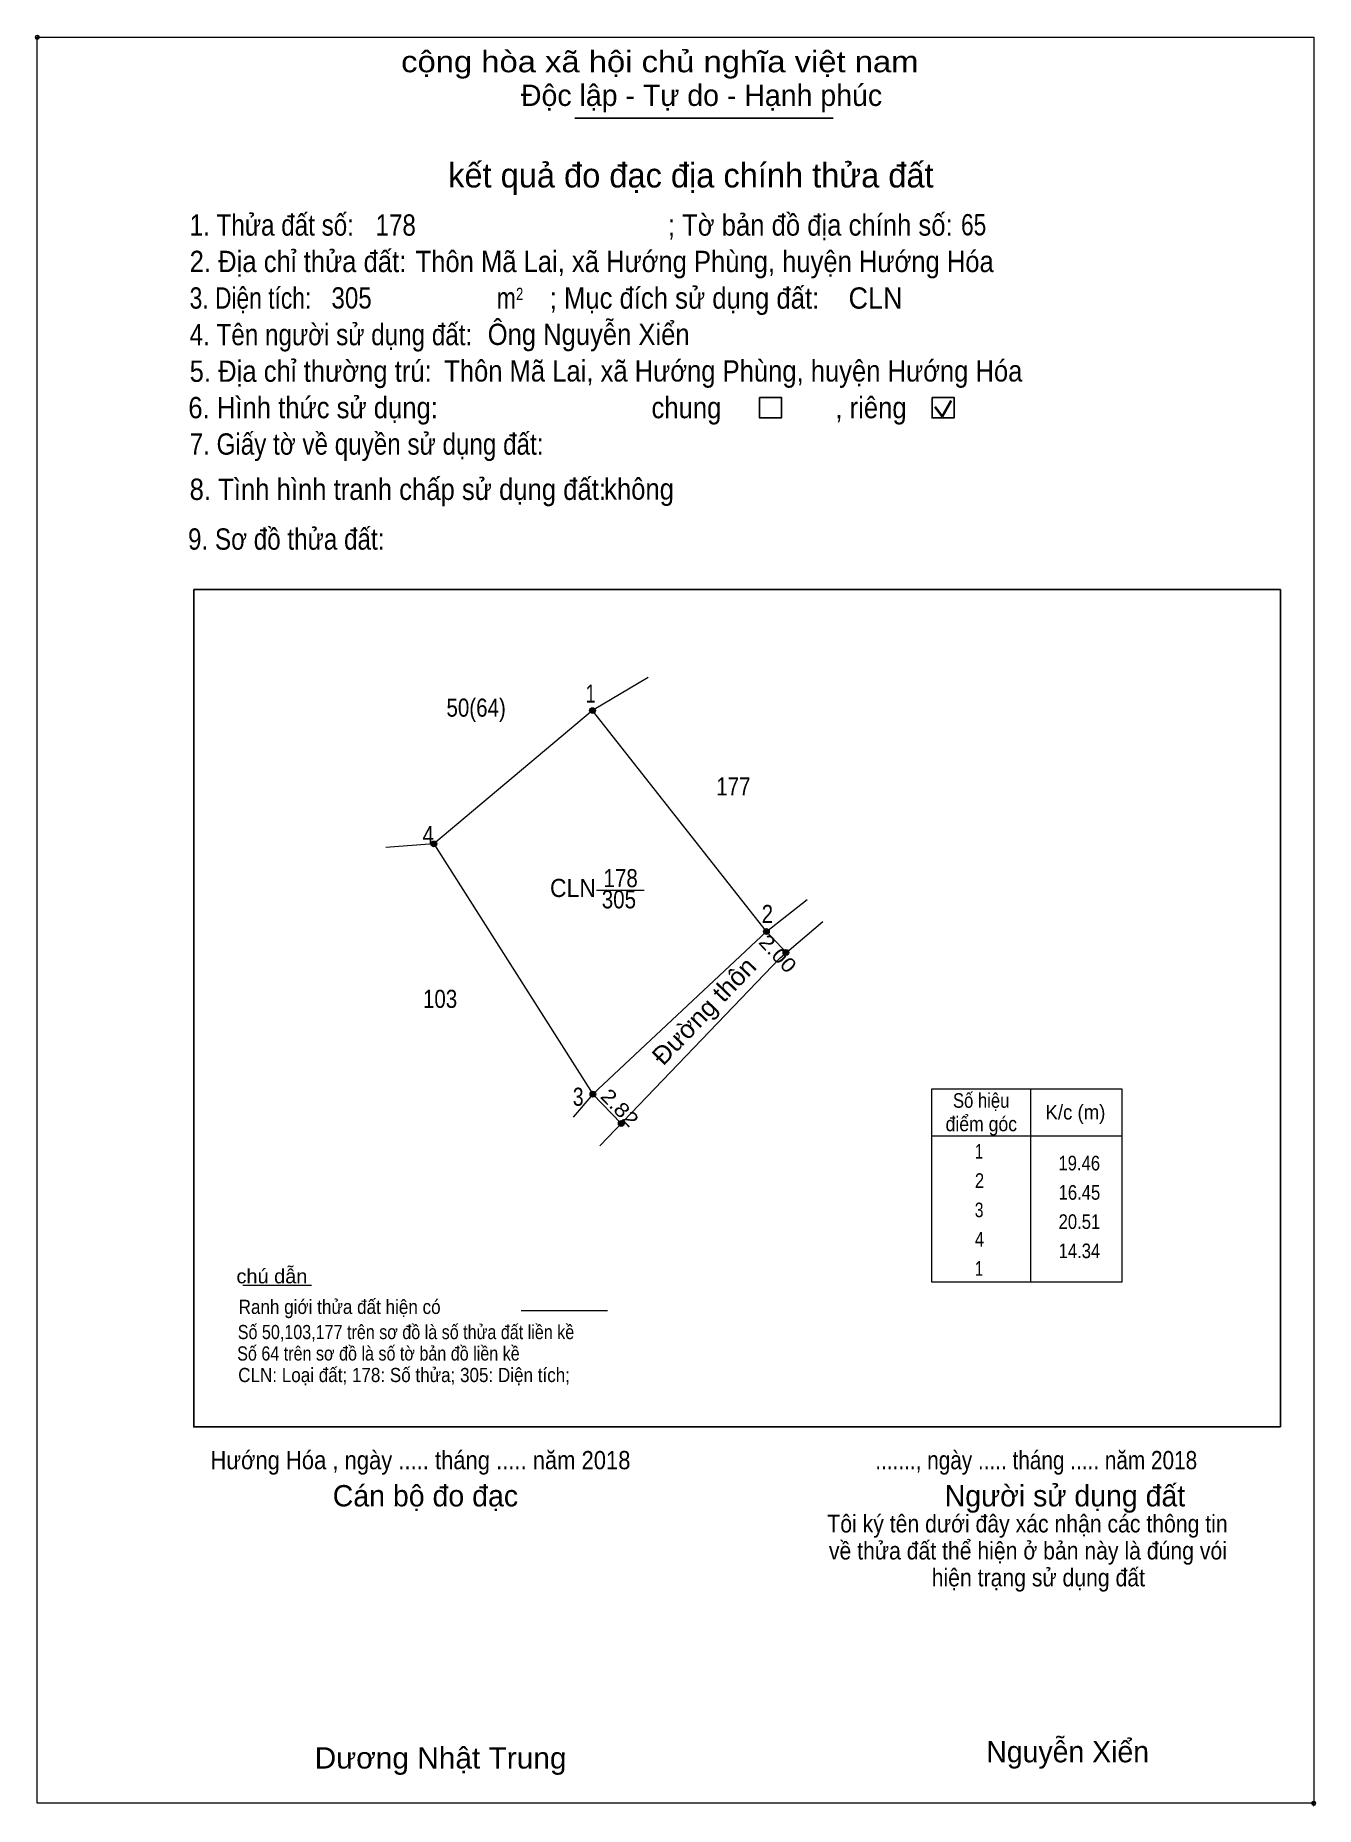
# Model space of a CAD drawing. Header units: metres. Extents: x 533672 to 1850612, y 539030 to 1847763.
# Drawn here: x 533671.8 to 533760.4, y 1847631.3 to 1847753.8 of the extents above.
import ezdxf
from ezdxf.enums import TextEntityAlignment as Align

# ---------------------------------------------------------------- set-up
doc = ezdxf.new("R2010")
doc.units = ezdxf.units.M
doc.header["$LTSCALE"] = 0.51
doc.header["$PDMODE"] = 32
doc.header["$PDSIZE"] = 0.255
doc.linetypes.add('MEDIUM_DASHED', pattern=[4.5, 3, -1.5])
for name, color, linetype, lineweight in [('1', 7, 'MEDIUM_DASHED', 13), ('10', 7, 'Continuous', 13), ('17', 7, 'Continuous', 13), ('2', 7, 'Continuous', 25), ('22', 7, 'Continuous', 13), ('23', 7, 'Continuous', 13), ('6', 7, 'Continuous', 13), ('63', 7, 'Continuous', 13)]:
    doc.layers.add(name, color=color, linetype=linetype, lineweight=lineweight)

msp = doc.modelspace()

# ---------------------------------------------------------------- hatches: boundary and pattern name
at = {"layer": '10'}
for points in [[(533710.56, 1847707.13, 1), (533710.16, 1847707.13, 1)], [(533699.59, 1847697.9, 1), (533699.19, 1847697.9, 1)], [(533722.59, 1847691.84, 1), (533722.19, 1847691.84, 1)], [(533723.94, 1847690.4, 1), (533723.54, 1847690.4, 1)], [(533710.59, 1847680.59, 1), (533710.19, 1847680.59, 1)], [(533712.55, 1847678.56, 1), (533712.15, 1847678.56, 1)]]:
    msp.add_hatch(color=256, dxfattribs=at).paths.add_polyline_path(points)

# ---------------------------------------------------------------- linework, layer by layer
for p, q in [((533699.39, 1847697.9), (533696.06, 1847697.65)), ((533710.39, 1847680.59), (533709.03, 1847678.99)), ((533740.65, 1847680.96), (533740.65, 1847667.6))]:
    msp.add_line(p, q, dxfattribs=at)
for centre in [(533710.36, 1847707.13), (533699.39, 1847697.9), (533722.39, 1847691.84), (533723.74, 1847690.4), (533710.39, 1847680.59), (533712.35, 1847678.56)]:
    msp.add_circle(centre, 0.2, dxfattribs=at)
at = {"layer": '17'}
msp.add_line((533686.18, 1847667.38), (533690.91, 1847667.38), dxfattribs=at)
at = {"layer": '2'}
for p, q in [((533709.14, 1847748.09), (533727, 1847748.09)), ((533682.78, 1847715.49), (533757.95, 1847715.49)), ((533757.95, 1847715.49), (533757.95, 1847657.58))]:
    msp.add_line(p, q, dxfattribs=at)
at = {"layer": '2', "lineweight": 35}
for p, q in [((533734.05, 1847728.12), (533734.55, 1847727.47)), ((533734.55, 1847727.47), (533735.16, 1847728.56))]:
    msp.add_line(p, q, dxfattribs=at)
at = {"layer": '2', "lineweight": 13}
msp.add_lwpolyline([(533671.95, 1847753.69), (533760.25, 1847753.69), (533760.25, 1847631.55), (533671.95, 1847631.55)], close=True, dxfattribs=at)
at = {"layer": '2'}
for points in [[(533721.92, 1847728.78), (533723.43, 1847728.78), (533723.43, 1847727.36), (533721.92, 1847727.36)], [(533733.85, 1847728.78), (533735.37, 1847728.78), (533735.37, 1847727.36), (533733.85, 1847727.36)]]:
    msp.add_lwpolyline(points, close=True, dxfattribs=at)
msp.add_lwpolyline([(533757.95, 1847657.58), (533682.78, 1847657.58), (533682.78, 1847715.49)], dxfattribs=at)
for p in [(533671.95, 1847753.69), (533760.25, 1847631.55)]:
    msp.add_point(p, dxfattribs=at)
at = {"layer": '22'}
msp.add_line((533722.39, 1847691.84), (533710.36, 1847707.13), dxfattribs=at)
for points in [[(533714.22, 1847709.41), (533710.36, 1847707.13), (533699.39, 1847697.9), (533710.39, 1847680.59), (533722.39, 1847691.84), (533725.21, 1847694.05)], [(533710.86, 1847677.01), (533723.34, 1847690.02), (533726.3, 1847692.53)]]:
    msp.add_lwpolyline(points, dxfattribs=at)
at = {"layer": '23'}
msp.add_line((533710.63, 1847694.71), (533713.93, 1847694.71), dxfattribs=at)
at = {"layer": '6'}
msp.add_line((533705.42, 1847665.64), (533711.4, 1847665.64), dxfattribs=at)
at = {"layer": '63'}
for p, q in [((533723.76, 1847690.38), (533722.39, 1847691.84)), ((533710.39, 1847680.59), (533712.35, 1847678.56))]:
    msp.add_line(p, q, dxfattribs=at)
for points in [[(533740.65, 1847667.6), (533733.84, 1847667.6), (533733.84, 1847680.96), (533740.65, 1847680.96)], [(533740.65, 1847680.96), (533746.97, 1847680.96), (533746.97, 1847667.6), (533740.65, 1847667.6)], [(533733.84, 1847677.72), (533740.65, 1847677.72), (533746.97, 1847677.72)]]:
    msp.add_lwpolyline(points, dxfattribs=at)

# ---------------------------------------------------------------- texts
at = {"layer": '1', "width": 0.85}
msp.add_text('305', height=1.25, dxfattribs=at).set_placement((533712.185, 1847693.44), align=Align.CENTER)
at = {"layer": '10', "width": 1.05}
msp.add_text('Đường thôn', height=1.25, rotation=46.211, dxfattribs=at).set_placement((533718.5186, 1847685.9125), align=Align.CENTER)
at = {"layer": '2'}
for s, height, width, p in [('cộng hòa xã hội chủ nghĩa việt nam', 1.474, 1.15, (533697.12, 1847751.27)), ('1. Thửa đất số:', 1.474, 0.85, (533682.49, 1847739.97)), ('178', 1.47, 0.85, (533695.35, 1847739.97)), ('; Tờ bản đồ địa chính số:', 1.474, 0.9, (533715.57, 1847739.97)), ('65', 1.47, 0.8, (533735.85, 1847739.99)), ('2. Địa chỉ thửa đất:', 1.474, 0.9, (533682.49, 1847737.45)), ('Thôn Mã Lai, xã Hướng Phùng, huyện Hướng Hóa', 1.47, 0.9, (533698.12, 1847737.45)), ('3. Diện tích:', 1.474, 0.8, (533682.49, 1847734.92)), ('305', 1.47, 0.85, (533692.3, 1847734.93)), ('2', 0.8422, 0.8, (533705.07, 1847735.52)), ('; Mục đích sử dụng đất:', 1.474, 0.9, (533707.4, 1847734.92)), ('CLN', 1.47, 0.95, (533728.07, 1847734.92)), ('m', 1.474, 0.8, (533703.74, 1847734.92)), ('4. Tên người sử dụng đất:', 1.474, 0.85, (533682.49, 1847732.39)), ('Ông Nguyễn Xiển', 1.47, 0.9, (533703.11, 1847732.41)), ('5. Địa chỉ thường trú:', 1.474, 0.9, (533682.49, 1847729.86)), ('Thôn Mã Lai, xã Hướng Phùng, huyện Hướng Hóa', 1.47, 0.9, (533700.1, 1847729.88)), ('6. Hình thức sử dụng:', 1.474, 0.9, (533682.4, 1847727.34)), ('chung                , riêng', 1.474, 0.9, (533714.44, 1847727.34)), ('7. Giấy tờ về quyền sử dụng đất:', 1.474, 0.85, (533682.49, 1847724.82)), ('8. Tình hình tranh chấp sử dụng đất: ', 1.474, 0.9, (533682.49, 1847721.69)), ('không', 1.474, 0.9, (533711.16, 1847721.71)), ('9. Sơ đồ thửa đất:', 1.474, 0.85, (533682.38, 1847718.25)), ('Hướng Hóa , ngày ..... tháng ..... năm 2018', 1.263, 0.9, (533683.93, 1847654.65)), ('......., ngày ..... tháng ..... năm 2018', 1.263, 0.85, (533729.92, 1847654.65)), ('Dương Nhật Trung', 1.47, 1.05, (533691.14, 1847633.95))]:
    msp.add_text(s, height=height, dxfattribs=dict(at, width=width)).set_placement(p)
for s, height, p in [('Độc lập - Tự do - Hạnh phúc', 1.474, (533705.41, 1847748.94)), ('Cán bộ đo đạc', 1.474, (533692.39, 1847652.08)), ('Người sử dụng đất', 1.474, (533734.72, 1847652.08)), ('Nguyễn Xiển', 1.47, (533737.6, 1847634.38))]:
    msp.add_text(s, height=height, dxfattribs=at).set_placement(p)
for s, height, p in [('kết quả đo đạc địa chính thửa đất', 1.685, (533717.165, 1847743.3)), ('.', 0.4211, (533760.2275, 1847631.32))]:
    msp.add_text(s, height=height, dxfattribs=at).set_placement(p, align=Align.CENTER)
at = {"layer": '2', "width": 0.9}
for s, p in [('Tôi ký tên dưới đây xác nhận các thông tin', (533740.45, 1847650.28)), ('về thửa đất thể hiện ở bản này là đúng vói', (533740.48, 1847648.41)), ('hiện trạng sử dụng đất', (533741.2, 1847646.55))]:
    msp.add_text(s, height=1.218, dxfattribs=at).set_placement(p, align=Align.CENTER)
at = {"layer": '23'}
for s, width, p in [('50(64)', 0.85, (533702.31, 1847706.7)), ('178', 0.85, (533712.305, 1847694.91)), ('CLN', 0.95, (533709.005, 1847694.23))]:
    msp.add_text(s, height=1.25, dxfattribs=dict(at, width=width)).set_placement(p, align=Align.CENTER)
at = {"layer": '6'}
for s, height, width, p in [('chú dẫn', 0.9811, 1.05, (533685.73, 1847667.51)), ('Ranh giới thửa đất hiện có ', 0.9811, 0.9, (533685.88, 1847665.39)), ('Số 50,103,177 trên sơ đồ là số thửa đất liền kề', 0.98, 0.85, (533685.82, 1847663.65)), ('Số 64 trên sơ đồ là số tờ bản đồ liền kề', 0.98, 0.85, (533685.78, 1847662.17)), ('CLN: Loại đất; 178: Số thửa; 305: Diện tích;', 0.98, 0.9, (533685.85, 1847660.68))]:
    msp.add_text(s, height=height, dxfattribs=dict(at, width=width)).set_placement(p)
at = {"layer": '63'}
for s, height, width, p in [(' 1', 1.25, 0.75, (533710.58, 1847707.67)), (' 177', 1.25, 0.85, (533721.29, 1847701.25)), (' 4', 1.25, 0.85, (533699.39, 1847697.9)), (' 2', 1.25, 0.85, (533722.85, 1847692.43)), ('103', 1.25, 0.85, (533701, 1847686.56)), (' 3', 1.25, 0.8, (533709.74, 1847679.79)), ('19.46', 1.012, 0.85, (533745.47, 1847675.32)), ('16.45', 1.012, 0.85, (533745.48, 1847673.29)), ('20.51', 1.012, 0.85, (533745.48, 1847671.27)), ('14.34', 1.012, 0.85, (533745.48, 1847669.25))]:
    msp.add_text(s, height=height, dxfattribs=dict(at, width=width)).set_placement(p, align=Align.RIGHT)
at = {"layer": '63', "width": 1.15}
for s, rotation, p in [('2.00', 313.178, (533722.8112, 1847689.9671)), ('2.82', 313.995, (533711.8829, 1847679.3073))]:
    msp.add_text(s, height=1, rotation=rotation, dxfattribs=at).set_placement(p, align=Align.CENTER)
at = {"layer": '63'}
for s, width, p in [('Số hiệu', 0.85, (533737.245, 1847679.65)), ('điểm góc', 0.9, (533737.255, 1847678.03)), ('K/c (m)', 0.95, (533743.765, 1847678.84)), (' 1', 0.75, (533736.96, 1847676.13)), (' 2', 0.85, (533736.97, 1847674.11)), (' 3', 0.8, (533736.955, 1847672.08)), (' 4', 0.85, (533736.965, 1847670.05)), (' 1', 0.75, (533736.96, 1847668.03))]:
    msp.add_text(s, height=1.012, dxfattribs=dict(at, width=width)).set_placement(p, align=Align.CENTER)

doc.saveas('drawing.dxf')
